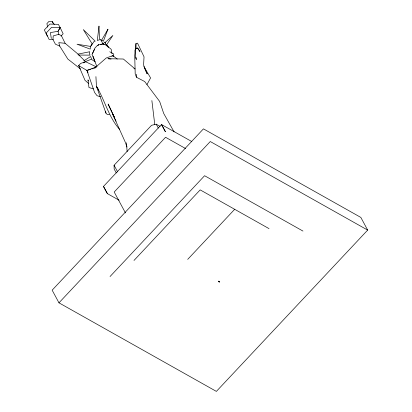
<?xml version="1.0" encoding="UTF-8"?>
<svg xmlns="http://www.w3.org/2000/svg" width="412" height="412" viewBox="0 0 412 412"><rect width="100%" height="100%" fill="white"/><g stroke="black" fill="none" stroke-linecap="round" stroke-linejoin="round"><path stroke-width="0.62" d="M113.66 56.614L113.743 54.054L109.772 51.752M145.616 70.56L147.208 73.949L143.587 65.07L144.035 56.83L137.515 43.136L135.95 43.59L134.724 55.44L135.198 73.887L136.434 77.229L144.669 81.535L159.66 101.46L163.708 113.449L174.091 131.897M136.434 77.229L136.743 74.258M92.396 53.859L94.569 49.172M146.95 84.578L150.591 77.93L143.865 66.559M47.344 36.153L44.336 29.952L49.862 24.061L58.401 24.37L60.142 27.594L58.041 31.317L50.419 32.569L51.304 38.491M53.349 39.531L49.08 39.377L46.072 33.176L51.603 27.285L60.142 27.594L58.041 31.317L58.911 34.639M105.539 43.08L104.833 42.081L103.067 43.914L99.946 44.594L103.067 43.914L106.306 45.243L112.873 35.478L105.06 42.565L106.306 45.243L108.284 47.262M135.95 43.59L136.078 48.518L134.997 50.089L135.795 58.236L136.362 59.519L136.037 57.34M61.022 36.06L63.149 33.794L60.142 27.594M88.771 83.615L85.006 80.325L78.651 65.544L80.628 63.443L85.598 61.712L96.65 67.027M116.256 172.886L114.16 169.018L114.073 165.258L151.57 125.279L156.205 124.187L160.113 126.386M191.76 141.527L161.519 124.553L103.489 186.425L107.388 193.63L119.13 200.237M58.973 302.835L210.264 141.527L367.664 230.092L216.377 391.4L58.973 302.835L52.154 290.172L203.446 128.863L360.845 217.428L367.664 230.092M110.04 276.534L204.594 175.718L302.964 231.07M133.998 260.451L200.175 189.886L269.031 228.629M187.707 259.375L234.665 209.306M97.871 45.706L99.112 44.403L97.32 45.536L95.054 47.921L92.02 54.461L96.98 66.708M111.884 56.429L112.837 55.641L117.276 59.065M83.76 60.863L90.609 56.552L91.624 59.117L85.093 61.697M83.461 62.892L85.598 61.712L77.389 53.56L65.127 43.296L61.3 35.504L58.53 34.381L53.21 35.921L52.952 39.578L55.419 44.161L59.73 46.103L67.831 59.05L80.592 69.051M95.599 67.697L94.533 68.227L106.214 57.999L112.837 55.641M79.104 65.858L86.937 70.431L96.346 66.898M100.528 96.763L97.062 95.718L94.575 92.468L86.937 70.431L90.563 69.324M91.768 68.953L93.581 68.397M136.078 48.518L137.644 48.065L139.936 51.5L137.644 48.065L136.666 48.142M109.314 114.34L108.026 114.618L107.007 114.279L105.972 113.156L96.434 86.278L95.924 76.617M77.945 54.127L89.765 51.737L89.456 53.653L90.048 55.141L78.656 55.048M218.957 281.581L219.452 281.551L219.684 281.983L219.148 282.019L218.875 281.154L219.148 282.019M54.312 24.483L52.206 21.517L48.992 21.398L46.906 23.618L47.643 27.125M65.127 43.296L58.798 42.652L59.73 46.103M111.055 59.107L107.892 58.71L123.384 59.024L135.069 68.959L133.957 68.371M93.488 88.899L88.956 87.519L87.972 79.892L88.508 80.968M185.585 148.552L165.557 137.278L114.206 192.023L125.464 212.932M91.819 59.601L95.352 61.857M104.071 44.604L103.067 43.914L100.523 39.439L101.872 40.803M106.306 45.243L111.173 49.291L111.966 53.663M218.947 281.504L219.035 281.772M119.619 129.399C108.49 117.008 104.926 100.296 96.434 86.278L98.71 90.104M78.651 65.544L79.413 66.579M106.6 44.578L108.371 47.071M114.335 117.266L108.114 104.025L114.299 117.163M103.494 186.471L107.388 193.63M161.519 124.553L165.418 131.758L161.576 124.542M156.205 124.187L158.296 128.055M114.073 165.258L117.636 171.892M52.206 21.517L53.112 23.381M116.086 121.241L112.795 114.443L125.279 142.202L127.014 147.048M144.288 67.733L145.086 69.427M86.937 70.431L87.993 72.775M93.163 56.202L94.513 60.296M105.539 111.297L105.972 113.156M151.873 100.585L154.783 124.676M126.433 142.789L127.143 151.678M98.983 26.172L97.325 40.458L99.488 39.768L98.983 26.172M90.604 46.432L90.182 49.085L77.013 44.197L90.604 46.432L94.018 41.514L95.162 41.149L83.332 29.602L92.17 43.914L90.604 46.432M107.949 29.247L103.386 41.195L101.625 40.119L107.949 29.247"/></g></svg>
